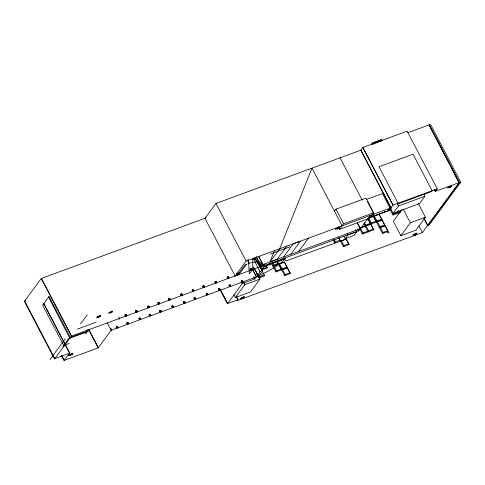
<?xml version="1.0" encoding="UTF-8"?>
<svg xmlns="http://www.w3.org/2000/svg" width="485" height="485" viewBox="0 0 485 485"><rect width="100%" height="100%" fill="white"/><g stroke="black" fill="none" stroke-linecap="round" stroke-linejoin="round"><path stroke-width="0.73" d="M274.437 250.793L269.945 262.009L279.706 248.75L311.988 168.143L342.125 225.798M261.53 265.895L261.56 263.67L259.79 262.185A24.032 6.056 -27.6 0 0 257.978 261.785L253.158 262.282A28.657 7.22 -27.6 0 0 249.26 263.276L248.053 263.652M261.657 269.945L262.118 268.987L266.829 267.253L267.277 267.926L261.627 270.006L264.64 275.771L258.984 277.85L258.76 277.517M264.64 275.771L264.192 275.098L259.475 276.832L258.984 277.85L256.644 273.37M272.988 266.138L273.479 265.113L278.19 263.379L281.652 269.824L287.362 268.029L284.295 261.979L272.988 266.138L278.693 264.343M271.648 263.573L276.001 271.903L276.492 270.879L281.203 269.145M281.652 269.824L282.143 268.799L286.859 267.065M284.671 275.589L285.162 274.565L289.872 272.831L290.321 273.51L284.671 275.589L277.299 261.494M284.713 258.984L285.756 260.985L346.12 239.093L341.404 240.827L340.409 240.887L339.961 240.208L335.25 241.942L334.759 242.967L333.086 239.76M343.428 246.653L343.92 245.628L348.63 243.894L349.079 244.573L343.428 246.653L338.736 237.68M362.483 233.964L362.98 232.939L360.464 228.138L365.175 226.404L365.617 225.095L370.328 223.367L373.796 229.805L362.483 233.964L359.809 228.835M370.782 224.04L371.274 223.015L375.984 221.287L376.433 221.96L377.427 221.9L382.138 220.166L379.124 214.4L379.288 213.667M362.98 232.939L367.691 231.206L368.139 231.885L368.63 230.86L373.341 229.132M376.433 221.96L376.924 220.936L381.64 219.208M384.884 211.721L384.726 212.036L384.502 211.702M385.157 225.931L379.446 227.726L379.937 226.701L384.654 224.973L388.115 231.412L382.465 233.491L373.42 216.195L379.124 214.4M382.465 233.491L382.956 232.467L387.667 230.739M389.303 208.083L392.947 215.049L393.438 214.024L398.149 212.297L398.603 212.97L399.094 211.945L401.113 211.205M239.451 274.389C239.79 270.769 236.025 275.213 239.457 274.322C239.996 273.231 237.959 272.37 237.668 273.631C237.147 275.328 240.275 274.352 238.959 274.565M87.445 329.612L88.149 330.958L87.7 331.564L69.979 338.081L70.428 337.469L49.027 296.535L48.579 297.141L69.81 338.312M70.373 355.123L71.356 353.789M98.243 317.275L99.231 315.935M71.35 354.765L72.332 353.426M99.219 316.917L100.207 315.577M241.809 298.53L242.791 297.19M242.785 298.172L243.767 296.832M449.183 187.713L450.171 186.379M415.409 234.473L416.391 233.133M450.159 187.356L451.147 186.016M415.257 235.674L416.245 234.334M49.027 296.535L42.65 305.198L64.05 346.132L62.807 346.587L69.185 337.93L88.149 330.958M50.034 359.488L65.408 338.621M80.48 323.968L87.215 314.826M110.307 328.848L110.841 328.127L111.623 329.624L98.182 347.878L88.719 329.782M116.321 326.635C117.873 324.847 118.055 328.885 117.916 327.478C116.818 324.429 115.2 328.927 117.788 327.769M125.894 316.202C124.354 316.111 125.706 312.825 126.779 315.244C126.906 317.166 123.711 315.668 125.227 314.547M117.218 327.981L116.552 328.03L116.218 327.132M125.112 314.704L125.754 314.353M126.421 316.008L126.476 314.662M126.937 322.737C128.501 320.912 128.652 325.071 128.519 323.525C127.452 320.627 125.827 325.023 128.404 323.865M136.503 312.304C135.57 312.401 135.315 309.466 137.085 310.758C138.655 312.886 134.09 312.382 135.836 310.649M127.834 324.077L127.161 324.125L126.827 323.234M135.721 310.8L136.364 310.455M234.922 276.304L246.119 261.1L391.055 207.81L360.919 150.156L215.977 203.445L204.991 218.365L235.134 276.02M137.031 312.11L137.085 310.758M139.128 318.251C140.729 316.42 140.844 320.688 140.698 318.991C139.474 316.123 138.104 320.567 140.595 319.385M147.913 306.32C150.489 304.61 149.21 309.915 147.695 306.975C147.434 305.277 150.489 306.478 149.228 307.623M140.026 319.591L139.359 319.645L139.025 318.748M147.695 306.975L148.028 306.162M148.004 307.551L147.81 306.817M148.701 307.817L148.095 307.357M149.228 314.535C150.689 312.613 151.041 317.044 150.762 315.189C149.422 312.395 148.137 317.317 150.659 315.686M158.801 304.101C157.122 303.889 158.668 300.803 159.662 303.101C159.904 305.071 156.588 303.622 158.134 302.446M149.01 315.189L149.344 314.377M158.019 302.604L158.662 302.252M149.289 315.729L149.125 315.032M159.329 303.907L159.383 302.561M159.844 310.636C161.305 308.709 161.59 313.086 161.396 311.328C159.935 308.387 158.759 313.431 161.269 311.782M169.41 300.203C167.737 299.991 169.277 296.899 170.277 299.196C170.526 301.173 167.192 299.73 168.744 298.548M159.62 311.291L159.959 310.479M168.628 298.705L169.271 298.354M159.904 311.825L159.735 311.134M169.98 299.991L169.992 298.657M172.036 306.15C173.515 304.265 173.751 308.49 173.618 306.944C172.587 304.059 170.89 308.357 173.46 307.302M181.608 295.717C180.008 295.601 181.469 292.31 182.506 294.807C182.506 296.717 179.45 295.165 180.941 294.062M172.933 307.496L172.266 307.545L171.933 306.647M180.826 294.219L181.469 293.868M182.136 295.523L182.19 294.177M183.53 301.925C185.149 300.1 185.234 304.38 185.1 302.664C183.96 299.827 182.469 304.228 185.003 303.052M193.103 291.491C191.393 291.249 193.097 288.138 194.006 290.576C193.994 292.497 190.963 290.927 192.436 289.836M184.433 303.264L183.76 303.319L183.427 302.422M192.321 289.994L192.963 289.642M193.63 291.297L193.685 289.951M194.145 298.02C195.758 296.177 195.879 300.542 195.697 298.718C194.509 295.977 193.121 300.33 195.613 299.154M203.712 287.587C202.779 287.69 202.506 284.75 204.294 286.047C205.858 288.187 201.311 287.623 203.045 285.932M195.043 299.366L194.376 299.415L194.036 298.517M202.93 286.089L203.573 285.738M204.246 287.393L204.294 286.047M206.337 293.54C207.968 291.697 208.053 296.062 207.889 294.231C206.398 291.279 205.282 296.347 207.768 294.686M215.91 283.107C214.382 283.028 215.649 279.748 216.771 282.1C217.013 284.071 213.697 282.628 215.243 281.452M206.119 294.195L206.452 293.383M215.128 281.609L215.77 281.258M206.398 294.728L206.234 294.037M216.437 282.913L216.492 281.567M220.02 290.182C218.693 291.358 217.504 288.242 219.547 288.696C220.802 289.193 219.717 291.249 220.196 289.545M228.12 278.614C226.58 278.523 227.932 275.237 229.005 277.656C229.132 279.578 225.943 278.081 227.453 276.959M219.45 290.394L218.783 290.442L218.444 289.545M218.553 289.048L219.196 288.696M227.338 277.117L227.98 276.765M243.5 281.955L227.471 303.719L219.917 289.005M228.653 278.42L228.702 277.074M229.162 285.15C230.733 283.325 230.878 287.484 230.745 285.938C229.684 283.04 228.059 287.435 230.63 286.277M230.06 286.489L229.393 286.538L229.059 285.647M246.441 264.41L238.778 274.813L237.28 275.365L244.943 264.962L246.907 264.246M241.354 280.663C242.955 278.833 243.07 283.101 242.924 281.403C241.7 278.535 240.336 282.979 242.827 281.797M250.145 268.732C253.552 267.399 249.993 272.552 250.06 268.769C254.031 267.872 249.593 272.412 250.26 268.575M242.257 282.003L241.585 282.058L241.251 281.161M234.006 294.916L235.377 297.535L244.87 284.64L259.948 279.099L254.128 267.962M237.086 300.779L237.826 299.772L236.425 297.087M259.948 279.099L250.454 291.994L235.377 297.535M286.787 246.15L277.111 259.287L270.03 261.888M283.61 256.941L293.286 243.803L300.361 241.203L290.685 254.34M263.137 265.428L263.834 266.768L285.101 258.978L285.665 258.208L264.373 266.041M372.14 143.026L371.801 143.487L372.298 144.451L382.065 140.523L381.562 139.565L372.14 143.026L372.638 143.99M298.639 251.46L308.405 238.202M381.562 139.565L378.53 141.014M381.725 140.983L382.065 140.523M334.335 211.405L335.978 209.18L365.939 198.165L373.571 212.769L369.473 218.335L339.512 229.356L338.124 226.701M339.512 229.356L343.61 223.785L373.571 212.769M343.804 236.153L345.126 238.687L347.842 235.001L356.699 231.745L355.705 229.848M356.699 231.745L353.983 235.431L345.126 238.687M258.681 256.559L262.888 264.604L360.458 228.732L370.219 215.473M371.316 215.473L372.007 216.801L374.02 214.073L367.424 201.463M424.896 196.292L398.506 205.992L393.08 213.358L419.47 203.658L424.896 196.292L423.866 194.321M401.956 209.55L393.323 221.275L400.859 235.686L415.936 230.145L425.43 217.25L418.24 203.488M400.859 235.686L410.352 222.791L425.43 217.25M437.288 188.835L392.917 205.149L362.774 147.495L407.145 131.18L437.288 188.835L435.384 191.417L434.336 189.405M237.171 300.658L422.417 232.551L459.234 182.554M424.005 218.062L427.861 225.434L459.325 182.712L460.75 182.184L430.607 124.53L429.189 125.057M460.75 182.184L429.286 224.913L427.861 225.434M284.489 259.675L283.858 260.33A24.674 6.22 -27.6 0 1 281.185 262.731L278.748 264.61A22.874 5.765 -27.6 0 1 274.395 267.532L265.44 272.564L257.444 276.383M116.436 326.478L116.103 327.29M139.243 318.093L138.91 318.906M183.645 301.767L183.312 302.579M194.261 297.869L193.921 298.675M241.469 280.506L241.136 281.318M127.052 322.58L126.712 323.386M172.151 305.993L171.817 306.805M218.668 288.89L218.329 289.703M229.278 284.992L228.944 285.798M65.166 345.09L64.705 345.265M256.953 276.583L256.498 276.759M373.82 142.748L377.184 141.505M407.855 132.708L429.377 124.797L459.519 182.451L435.215 191.387L434.166 189.374M205.955 217.917L41.286 278.463L71.428 336.111L237.517 275.05L236.462 273.037M25.65 300.639L24.25 301.155L54.393 358.809L69.81 353.141L43.874 303.531M366.381 199.468L382.441 193.563L390.079 208.168L388.067 210.896L372.007 216.801M335.729 228.811L339.488 227.429M447.855 187.562L451.608 186.185M254.182 258.996L255.595 258.475L260.954 268.726M447.503 188.041L451.256 186.658M335.377 229.29L339.136 227.908M387.915 210.023L391.346 208.762M96.915 317.123L100.668 315.741M108.84 312.758L112.593 311.376M254.304 259.257L255.595 258.475M96.563 317.602L100.316 316.22M108.488 313.237L112.241 311.855M270.315 254.055L289.981 246.823M369.885 217.492L390.383 209.956L389.376 208.035M373.42 216.195L368.758 218.214L371.274 223.015M77.267 329.133L95.975 322.252M258.159 263.567L258.614 264.24L260.027 263.725M392.947 215.049L400.719 212.187M360.882 227.677L382.089 219.881M365.126 226.119L370.831 224.325M239.929 274.183L259.869 266.853M260.797 266.507L261.276 266.332A5.493 1.382 -27.6 0 0 261.415 266.113M278.639 264.058L284.343 262.264M379.446 227.726L385.102 225.646M276.001 271.903L287.308 267.744M68.828 355.262L72.586 353.88M68.476 355.735L72.235 354.353M413.099 234.679L416.857 233.303M240.475 298.378L244.234 296.996M412.753 235.158L416.506 233.776M240.123 298.857L243.882 297.475M227.865 276.923L228.587 277.232M215.655 281.415L216.377 281.718M203.458 285.895L204.179 286.205M192.848 289.8L193.57 290.103M181.354 294.025L182.075 294.334M169.156 298.511L169.877 298.815M158.546 302.41L159.268 302.719M136.249 310.606L136.97 310.915M125.639 314.51L126.361 314.82M219.081 288.854L219.802 289.163M207.234 294.88L206.513 294.577M160.699 311.988L160.044 311.716M150.083 315.893L149.404 315.571M390.928 209.223L389.934 209.284L390.383 209.956M258.614 264.24L259.608 264.179L262.118 268.987M252.915 266.895L258.851 275.886L262.597 270.8L254.025 257.65M459.325 182.712L429.098 124.9L459.046 182.815M424.078 218.832L427.582 225.537M418.913 225.846L422.417 232.551M403.156 209.035L410.352 222.791M397.136 203.373L398.506 205.992M398.464 210.745L399.094 211.945M397.597 211.048L398.603 212.97M390.34 208.12L393.438 214.024M379.076 214.115L388.115 231.412M382.138 220.166L384.654 224.973M374.414 216.134L376.924 220.936M377.427 221.9L379.937 226.701M380.44 227.665L382.956 232.467M373.474 216.48L375.984 221.287M340.082 157.819L362.162 200.05M367.763 218.274L373.796 229.805M370.328 223.367L367.806 218.486M364.362 222.694L365.617 225.095M366.12 226.058L368.63 230.86M363.786 223.555L368.139 231.885M357.299 222.694L360.458 228.732M357.136 222.663L360.288 228.696L358.615 230.969L357.566 228.956M358.269 229.405L358.973 230.745L261.403 266.617L256.147 256.559M335.978 209.18L343.61 223.785M347.175 233.74L347.842 235.001M346.066 238.808L349.079 244.573M346.12 239.093L348.63 243.894M341.404 240.827L343.92 245.628M338.706 237.808L339.961 240.208M333.995 239.541L335.25 241.942M284.295 261.979L290.321 273.51M287.362 268.029L289.872 272.831M279.633 263.998L282.143 268.799M282.646 269.763L285.162 274.565M277.244 261.579L278.19 263.379M272.534 263.313L273.479 265.113M273.976 266.071L276.492 270.879M265.938 265.368L267.277 267.926M265.889 265.453L266.829 267.253M264.167 264.028L264.871 265.368L254.819 279.014L253.764 277.002M258.772 256.438L262.979 264.483L261.3 266.756L256.395 257.371M262.967 265.659L263.67 266.999M253.079 258.432L260.099 271.849M258.535 275.025L259.475 276.832M256.65 273.57L257.596 275.377M247.847 260.081L248.902 262.094M252.406 268.799L256.607 276.844L111.095 330.346L107.24 322.974M247.586 260.16L248.987 262.864M252.497 269.557L256.353 276.935M215.977 203.445L246.119 261.1M253.855 276.88L254.91 278.893L242.1 283.604L241.397 282.258M243.846 282.676L244.87 284.64M241.657 282.167L242.361 283.507M236.334 296.323L238.087 299.675L227.617 303.525L220.602 290.121M220.148 289.594L227.507 303.671M119.031 317.008L119.813 318.506L119.286 319.227L118.764 318.227M88.985 329.679L98.449 347.781L63.947 360.47L61.492 355.778M43.614 303.549L69.549 353.159L64.25 360.355L61.801 355.663M248.314 259.554L249.387 273.782L252.958 268.933L252.442 258.784M86.797 332.607A15.647 3.947 -27.6 0 1 85.227 334.032M69.228 343.289A21.564 5.438 -27.6 0 1 65.657 344.896M41.37 278.348L24.693 300.991L54.829 358.645L71.507 336.002L41.37 278.348M362.871 147.367L360.773 150.211L390.916 207.859L393.008 205.022L362.871 147.367M398.064 203.257L397.451 204.082L431.529 191.557L432.141 190.726L413.05 154.212L378.973 166.743L398.064 203.257M388.079 232.582L387.739 233.036L389.025 232.23L388.079 232.582M98.516 317.214A1.697 0.43 -27.6 0 0 100.722 315.699A1.697 0.43 -27.6 0 0 98.376 316.456A1.697 0.43 -27.6 0 0 98.516 317.214M110.441 312.849A1.697 0.43 -27.6 0 0 112.647 311.334A1.697 0.43 -27.6 0 0 110.301 312.085A1.697 0.43 -27.6 0 0 110.441 312.849M337.336 228.902A1.697 0.43 -27.6 0 0 339.536 227.386A1.697 0.43 -27.6 0 0 337.19 228.144A1.697 0.43 -27.6 0 0 337.336 228.902M70.64 355.062A1.697 0.43 -27.6 0 0 72.847 353.547A1.697 0.43 -27.6 0 0 70.501 354.305A1.697 0.43 -27.6 0 0 70.64 355.062M242.082 298.469A1.697 0.43 -27.6 0 0 244.282 296.953A1.697 0.43 -27.6 0 0 241.936 297.705A1.697 0.43 -27.6 0 0 242.082 298.469M414.705 234.77A1.697 0.43 -27.6 0 0 416.912 233.255A1.697 0.43 -27.6 0 0 414.56 234.012A1.697 0.43 -27.6 0 0 414.705 234.77M449.456 187.653A1.697 0.43 -27.6 0 0 451.662 186.137A1.697 0.43 -27.6 0 0 449.316 186.895A1.697 0.43 -27.6 0 0 449.456 187.653"/></g></svg>
